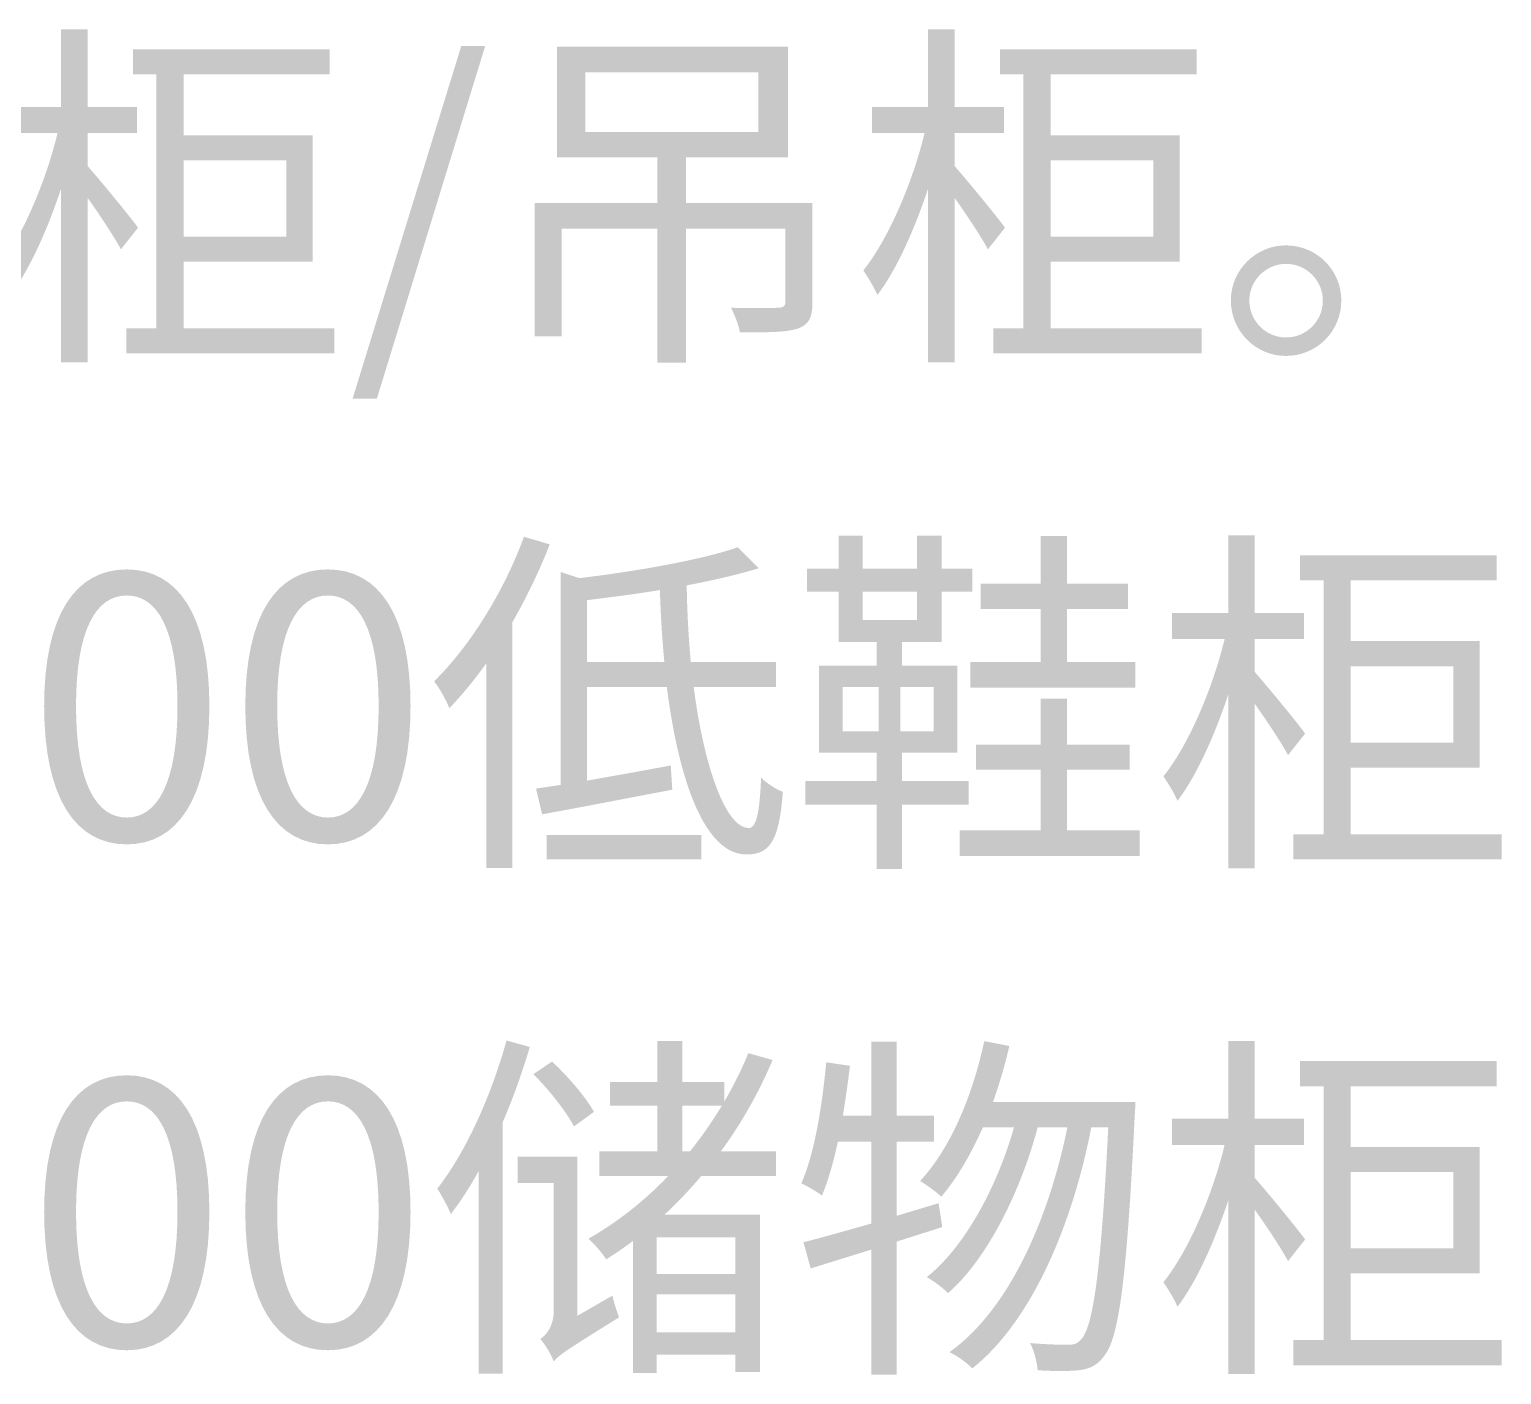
# Model space of a CAD drawing. Header units: millimetres. Extents: x -4600 to 229000, y -4300 to 19460.
# Drawn here: x 100995 to 102159, y 10972 to 12036 of the extents above; entities that cross this region are included whole.
import ezdxf

# ---------------------------------------------------------------- set-up
doc = ezdxf.new("R2010")
doc.units = ezdxf.units.MM
doc.header["$LTSCALE"] = 100
doc.layers.add('A-NOTE', color=7, linetype='Continuous', lineweight=18)

# ---------------------------------------------------------------- blocks, each defined once
blk = doc.blocks.new('A03_SHEET')
at = {"layer": 'A-NOTE'}
h = blk.add_hatch(color=256, dxfattribs=at)
edge = h.paths.add_edge_path()
edge.add_line((21020.2, 12035.7), (21020.2, 11974.3))
edge.add_line((21020.2, 11974.3), (20975.8, 11974.3))
edge.add_line((20975.8, 11974.3), (20975.8, 11953.7))
edge.add_line((20975.8, 11953.7), (21017.4, 11953.7))
edge.add_spline(control_points=[(21017.4, 11953.7), (21007.9, 11914.2), (20988.4, 11869.2), (20969, 11845.1)], knot_values=[0, 0, 0, 0, 1, 1, 1, 1], degree=3, periodic=0)
edge.add_spline(control_points=[(20969, 11845.1), (20972.4, 11840), (20977.8, 11831.4), (20980.1, 11825.7)], knot_values=[0, 0, 0, 0, 1, 1, 1, 1], degree=3, periodic=0)
edge.add_spline(control_points=[(20980.1, 11825.7), (20995, 11845.1), (21009.4, 11877.2), (21020.2, 11909.9)], knot_values=[0, 0, 0, 0, 1, 1, 1, 1], degree=3, periodic=0)
edge.add_line((21020.2, 11909.9), (21020.2, 11772.4))
edge.add_line((21020.2, 11772.4), (21041.2, 11772.4))
edge.add_line((21041.2, 11772.4), (21041.2, 11902.4))
edge.add_spline(control_points=[(21041.2, 11902.4), (21051.2, 11888.4), (21062.6, 11870.9), (21067.5, 11861.8)], knot_values=[0, 0, 0, 0, 1, 1, 1, 1], degree=3, periodic=0)
edge.add_line((21067.5, 11861.8), (21081, 11878.9))
edge.add_spline(control_points=[(21081, 11878.9), (21075.3, 11887), (21050.3, 11917.3), (21041.2, 11927.6)], knot_values=[0, 0, 0, 0, 1, 1, 1, 1], degree=3, periodic=0)
edge.add_line((21041.2, 11927.6), (21041.2, 11953.7))
edge.add_line((21041.2, 11953.7), (21080.1, 11953.7))
edge.add_line((21080.1, 11953.7), (21080.1, 11974.3))
edge.add_line((21080.1, 11974.3), (21041.2, 11974.3))
edge.add_line((21041.2, 11974.3), (21041.2, 12035.7))
edge.add_line((21041.2, 12035.7), (21020.2, 12035.7))
h = blk.add_hatch(color=256, dxfattribs=at)
edge = h.paths.add_edge_path()
edge.add_line((21705.5, 12035.7), (21705.5, 11974.3))
edge.add_line((21705.5, 11974.3), (21661.1, 11974.3))
edge.add_line((21661.1, 11974.3), (21661.1, 11953.7))
edge.add_line((21661.1, 11953.7), (21702.7, 11953.7))
edge.add_spline(control_points=[(21702.7, 11953.7), (21693.2, 11914.2), (21673.7, 11869.2), (21654.3, 11845.1)], knot_values=[0, 0, 0, 0, 1, 1, 1, 1], degree=3, periodic=0)
edge.add_spline(control_points=[(21654.3, 11845.1), (21657.7, 11840), (21663.1, 11831.4), (21665.4, 11825.7)], knot_values=[0, 0, 0, 0, 1, 1, 1, 1], degree=3, periodic=0)
edge.add_spline(control_points=[(21665.4, 11825.7), (21680.3, 11845.1), (21694.7, 11877.2), (21705.5, 11909.9)], knot_values=[0, 0, 0, 0, 1, 1, 1, 1], degree=3, periodic=0)
edge.add_line((21705.5, 11909.9), (21705.5, 11772.4))
edge.add_line((21705.5, 11772.4), (21726.5, 11772.4))
edge.add_line((21726.5, 11772.4), (21726.5, 11902.4))
edge.add_spline(control_points=[(21726.5, 11902.4), (21736.5, 11888.4), (21747.9, 11870.9), (21752.8, 11861.8)], knot_values=[0, 0, 0, 0, 1, 1, 1, 1], degree=3, periodic=0)
edge.add_line((21752.8, 11861.8), (21766.3, 11878.9))
edge.add_spline(control_points=[(21766.3, 11878.9), (21760.5, 11887), (21735.6, 11917.3), (21726.5, 11927.6)], knot_values=[0, 0, 0, 0, 1, 1, 1, 1], degree=3, periodic=0)
edge.add_line((21726.5, 11927.6), (21726.5, 11953.7))
edge.add_line((21726.5, 11953.7), (21765.4, 11953.7))
edge.add_line((21765.4, 11953.7), (21765.4, 11974.3))
edge.add_line((21765.4, 11974.3), (21726.5, 11974.3))
edge.add_line((21726.5, 11974.3), (21726.5, 12035.7))
edge.add_line((21726.5, 12035.7), (21705.5, 12035.7))
for points in [[(21250.6, 11743.7), (21269.8, 11743.7), (21355.4, 12022.5), (21336.5, 12022.5), (21250.6, 11743.7)], [(21794.4, 11635.1), (21794.4, 11597.3), (21747.1, 11597.3), (21747.1, 11577.5), (21794.4, 11577.5), (21794.4, 11535.4), (21738.8, 11535.4), (21738.8, 11515.3), (21869.4, 11515.3), (21869.4, 11535.4), (21815.3, 11535.4), (21815.3, 11577.5), (21863.4, 11577.5), (21863.4, 11597.3), (21815.3, 11597.3), (21815.3, 11635.1), (21794.4, 11635.1)], [(21794.4, 11506.4), (21794.4, 11470.1), (21743.4, 11470.1), (21743.4, 11450.3), (21794.4, 11450.3), (21794.4, 11402.4), (21730.5, 11402.4), (21730.5, 11382.1), (21872.6, 11382.1), (21872.6, 11402.4), (21815.3, 11402.4), (21815.3, 11450.3), (21864.8, 11450.3), (21864.8, 11470.1), (21815.3, 11470.1), (21815.3, 11506.4), (21794.4, 11506.4)]]:
    blk.add_hatch(color=256, dxfattribs=at).paths.add_polyline_path(points)
h = blk.add_hatch(color=256, dxfattribs=at)
edge = h.paths.add_edge_path()
edge.add_line((21394.4, 11898.4), (21394.4, 11793))
edge.add_line((21394.4, 11793), (21415.9, 11793))
edge.add_line((21415.9, 11793), (21415.9, 11878.1))
edge.add_line((21415.9, 11878.1), (21491.5, 11878.1))
edge.add_line((21491.5, 11878.1), (21491.5, 11772.1))
edge.add_line((21491.5, 11772.1), (21514.2, 11772.1))
edge.add_line((21514.2, 11772.1), (21514.2, 11878.1))
edge.add_line((21514.2, 11878.1), (21592.7, 11878.1))
edge.add_line((21592.7, 11878.1), (21592.7, 11820.2))
edge.add_spline(control_points=[(21592.7, 11820.2), (21592.7, 11816.8), (21591.2, 11815.6), (21586.6, 11815.6)], knot_values=[0, 0, 0, 0, 1, 1, 1, 1], degree=3, periodic=0)
edge.add_spline(control_points=[(21586.6, 11815.6), (21582.3, 11815.3), (21566.6, 11815.1), (21549.7, 11815.6)], knot_values=[0, 0, 0, 0, 1, 1, 1, 1], degree=3, periodic=0)
edge.add_spline(control_points=[(21549.7, 11815.6), (21552.6, 11809.9), (21555.7, 11802.2), (21556.8, 11796.1)], knot_values=[0, 0, 0, 0, 1, 1, 1, 1], degree=3, periodic=0)
edge.add_spline(control_points=[(21556.8, 11796.1), (21579.5, 11796.1), (21593.8, 11796.1), (21603, 11799.3)], knot_values=[0, 0, 0, 0, 1, 1, 1, 1], degree=3, periodic=0)
edge.add_spline(control_points=[(21603, 11799.3), (21611.9, 11802.7), (21614.1, 11808.8), (21614.1, 11819.9)], knot_values=[0, 0, 0, 0, 1, 1, 1, 1], degree=3, periodic=0)
edge.add_line((21614.1, 11819.9), (21614.1, 11898.4))
edge.add_line((21614.1, 11898.4), (21514.2, 11898.4))
edge.add_line((21514.2, 11898.4), (21514.2, 11934.5))
edge.add_line((21514.2, 11934.5), (21594.7, 11934.5))
edge.add_line((21594.7, 11934.5), (21594.7, 12021.9))
edge.add_line((21594.7, 12021.9), (21412.2, 12021.9))
edge.add_line((21412.2, 12021.9), (21412.2, 11934.5))
edge.add_line((21412.2, 11934.5), (21491.5, 11934.5))
edge.add_line((21491.5, 11934.5), (21491.5, 11898.4))
edge.add_line((21491.5, 11898.4), (21394.4, 11898.4))
h.paths.add_polyline_path([(21434.5, 12001.8), (21571.2, 12001.8), (21571.2, 11954.6), (21434.5, 11954.6), (21434.5, 12001.8)], flags=0)
h = blk.add_hatch(color=256, dxfattribs=at)
h.paths.add_polyline_path([(21071.8, 11799.3), (21071.8, 11779.5), (21236.3, 11779.5), (21236.3, 11799.3), (21117.1, 11799.3), (21117.1, 11852), (21219.1, 11852), (21219.1, 11952), (21117.1, 11952), (21117.1, 12000.1), (21232.5, 12000.1), (21232.5, 12019.9), (21077, 12019.9), (21077, 12000.1), (21095.6, 12000.1), (21095.6, 11799.3), (21071.8, 11799.3)])
h.paths.add_polyline_path([(21117.1, 11932.2), (21198.2, 11932.2), (21198.2, 11871.8), (21117.1, 11871.8), (21117.1, 11932.2)], flags=0)
h = blk.add_hatch(color=256, dxfattribs=at)
h.paths.add_polyline_path([(21757.1, 11799.3), (21757.1, 11779.5), (21921.6, 11779.5), (21921.6, 11799.3), (21802.4, 11799.3), (21802.4, 11852), (21904.4, 11852), (21904.4, 11952), (21802.4, 11952), (21802.4, 12000.1), (21917.8, 12000.1), (21917.8, 12019.9), (21762.3, 12019.9), (21762.3, 12000.1), (21780.9, 12000.1), (21780.9, 11799.3), (21757.1, 11799.3)])
h.paths.add_polyline_path([(21802.4, 11932.2), (21883.5, 11932.2), (21883.5, 11871.8), (21802.4, 11871.8), (21802.4, 11932.2)], flags=0)
h = blk.add_hatch(color=256, dxfattribs=at)
edge = h.paths.add_edge_path()
edge.add_spline(control_points=[(21988.3, 11864.9), (21964.5, 11864.9), (21944.8, 11845.4), (21944.8, 11821.4), (21944.8, 11797), (21964.5, 11777.5), (21988.3, 11777.5), (22012.7, 11777.5), (22032.1, 11797), (22032.1, 11821.4), (22032.1, 11845.4), (22012.7, 11864.9), (21988.3, 11864.9)], knot_values=[0, 0, 0, 0, 1, 1, 1, 2, 2, 2, 3, 3, 3, 4, 4, 4, 4], degree=3, periodic=0)
edge = h.paths.add_edge_path(flags=0)
edge.add_spline(control_points=[(21988.3, 11792.1), (21972.6, 11792.1), (21959.4, 11805), (21959.4, 11821.4), (21959.4, 11837.1), (21972.6, 11850.3), (21988.3, 11850.3), (22004.6, 11850.3), (22017.5, 11837.1), (22017.5, 11821.4), (22017.5, 11805), (22004.6, 11792.1), (21988.3, 11792.1)], knot_values=[0, 0, 0, 0, 1, 1, 1, 2, 2, 2, 3, 3, 3, 4, 4, 4, 4], degree=3, periodic=0)
h = blk.add_hatch(color=256, dxfattribs=at)
edge = h.paths.add_edge_path()
edge.add_spline(control_points=[(21386.1, 11634.5), (21370.1, 11591), (21343.4, 11548), (21315, 11520.2)], knot_values=[0, 0, 0, 0, 1, 1, 1, 1], degree=3, periodic=0)
edge.add_spline(control_points=[(21315, 11520.2), (21319.1, 11515.3), (21325.1, 11504.2), (21327.1, 11499)], knot_values=[0, 0, 0, 0, 1, 1, 1, 1], degree=3, periodic=0)
edge.add_spline(control_points=[(21327.1, 11499), (21337.1, 11509.3), (21346.8, 11521.3), (21356.3, 11534.5)], knot_values=[0, 0, 0, 0, 1, 1, 1, 1], degree=3, periodic=0)
edge.add_line((21356.3, 11534.5), (21356.3, 11372.7))
edge.add_line((21356.3, 11372.7), (21376.9, 11372.7))
edge.add_line((21376.9, 11372.7), (21376.9, 11566.9))
edge.add_spline(control_points=[(21376.9, 11566.9), (21388.1, 11586.7), (21398.4, 11607.6), (21406.4, 11628.5)], knot_values=[0, 0, 0, 0, 1, 1, 1, 1], degree=3, periodic=0)
edge.add_line((21406.4, 11628.5), (21386.1, 11634.5))
h = blk.add_hatch(color=256, dxfattribs=at)
edge = h.paths.add_edge_path()
edge.add_line((21395.6, 11435.4), (21400.4, 11415.1))
edge.add_spline(control_points=[(21400.4, 11415.1), (21429.1, 11420.2), (21467.2, 11427.7), (21503.3, 11434.5)], knot_values=[0, 0, 0, 0, 1, 1, 1, 1], degree=3, periodic=0)
edge.add_line((21503.3, 11434.5), (21502.1, 11453.7))
edge.add_spline(control_points=[(21502.1, 11453.7), (21479.5, 11449.4), (21456.6, 11445.4), (21435.9, 11441.7)], knot_values=[0, 0, 0, 0, 1, 1, 1, 1], degree=3, periodic=0)
edge.add_line((21435.9, 11441.7), (21435.9, 11515.6))
edge.add_line((21435.9, 11515.6), (21499, 11515.6))
edge.add_spline(control_points=[(21499, 11515.6), (21508.7, 11439.4), (21529.6, 11383.3), (21562, 11383.3), (21580.3, 11383.3), (21587.8, 11393.9), (21590.7, 11432.8)], knot_values=[0, 0, 0, 0, 1, 1, 1, 2, 2, 2, 2], degree=3, periodic=0)
edge.add_spline(control_points=[(21590.7, 11432.8), (21585.5, 11434.8), (21578, 11439.4), (21573.5, 11444)], knot_values=[0, 0, 0, 0, 1, 1, 1, 1], degree=3, periodic=0)
edge.add_spline(control_points=[(21573.5, 11444), (21572.3, 11415.9), (21569.7, 11404.2), (21563.7, 11404.2), (21546.2, 11404.2), (21528.8, 11449.7), (21520.2, 11515.6)], knot_values=[0, 0, 0, 0, 1, 1, 1, 2, 2, 2, 2], degree=3, periodic=0)
edge.add_line((21520.2, 11515.6), (21585.2, 11515.6))
edge.add_line((21585.2, 11515.6), (21585.2, 11535.4))
edge.add_line((21585.2, 11535.4), (21517.9, 11535.4))
edge.add_spline(control_points=[(21517.9, 11535.4), (21516.2, 11554.6), (21515, 11574.9), (21514.7, 11596.1)], knot_values=[0, 0, 0, 0, 1, 1, 1, 1], degree=3, periodic=0)
edge.add_spline(control_points=[(21514.7, 11596.1), (21535.9, 11600.1), (21555.4, 11604.7), (21571.7, 11609.6)], knot_values=[0, 0, 0, 0, 1, 1, 1, 1], degree=3, periodic=0)
edge.add_line((21571.7, 11609.6), (21555.1, 11626.2))
edge.add_spline(control_points=[(21555.1, 11626.2), (21526.2, 11616.2), (21475.5, 11607.3), (21429.9, 11601.8)], knot_values=[0, 0, 0, 0, 1, 1, 1, 1], degree=3, periodic=0)
edge.add_line((21429.9, 11601.8), (21415, 11606.7))
edge.add_line((21415, 11606.7), (21415, 11438.3))
edge.add_line((21415, 11438.3), (21395.6, 11435.4))
edge = h.paths.add_edge_path(flags=0)
edge.add_spline(control_points=[(21435.9, 11584.4), (21454.6, 11586.7), (21474.3, 11589.2), (21493.5, 11592.4)], knot_values=[0, 0, 0, 0, 1, 1, 1, 1], degree=3, periodic=0)
edge.add_spline(control_points=[(21493.5, 11592.4), (21494.1, 11572.9), (21495.3, 11553.7), (21497, 11535.4)], knot_values=[0, 0, 0, 0, 1, 1, 1, 1], degree=3, periodic=0)
edge.add_line((21497, 11535.4), (21435.9, 11535.4))
edge.add_line((21435.9, 11535.4), (21435.9, 11584.4))
h.paths.add_polyline_path([(21404.1, 11398.7), (21404.1, 11379.5), (21526.2, 11379.5), (21526.2, 11398.7), (21404.1, 11398.7)], flags=0)
h = blk.add_hatch(color=256, dxfattribs=at)
h.paths.add_polyline_path([(21619.3, 11532.5), (21619.3, 11463.8), (21664.9, 11463.8), (21664.9, 11441.4), (21608.4, 11441.4), (21608.4, 11422.8), (21664.9, 11422.8), (21664.9, 11371.8), (21684.9, 11371.8), (21684.9, 11422.8), (21737.6, 11422.8), (21737.6, 11441.4), (21684.9, 11441.4), (21684.9, 11463.8), (21728.5, 11463.8), (21728.5, 11532.5), (21684.9, 11532.5), (21684.9, 11551.4), (21716.1, 11551.4), (21716.1, 11591.2), (21740.5, 11591.2), (21740.5, 11609.3), (21716.1, 11609.3), (21716.1, 11635.4), (21696.7, 11635.4), (21696.7, 11609.3), (21653.7, 11609.3), (21653.7, 11635.4), (21634.8, 11635.4), (21634.8, 11609.3), (21609.8, 11609.3), (21609.8, 11591.2), (21634.8, 11591.2), (21634.8, 11551.4), (21664.9, 11551.4), (21664.9, 11532.5), (21619.3, 11532.5)])
h.paths.add_polyline_path([(21637.9, 11515.6), (21666.3, 11515.6), (21666.3, 11480.7), (21637.9, 11480.7), (21637.9, 11515.6)], flags=0)
h.paths.add_polyline_path([(21696.7, 11591.2), (21696.7, 11568.6), (21653.7, 11568.6), (21653.7, 11591.2), (21696.7, 11591.2)], flags=0)
h.paths.add_polyline_path([(21683.5, 11515.6), (21709.8, 11515.6), (21709.8, 11480.7), (21683.5, 11480.7), (21683.5, 11515.6)], flags=0)
h = blk.add_hatch(color=256, dxfattribs=at)
edge = h.paths.add_edge_path()
edge.add_line((21942.8, 11635.7), (21942.8, 11574.3))
edge.add_line((21942.8, 11574.3), (21898.3, 11574.3))
edge.add_line((21898.3, 11574.3), (21898.3, 11553.7))
edge.add_line((21898.3, 11553.7), (21939.9, 11553.7))
edge.add_spline(control_points=[(21939.9, 11553.7), (21930.4, 11514.2), (21911, 11469.2), (21891.5, 11445.1)], knot_values=[0, 0, 0, 0, 1, 1, 1, 1], degree=3, periodic=0)
edge.add_spline(control_points=[(21891.5, 11445.1), (21894.9, 11440), (21900.4, 11431.4), (21902.6, 11425.7)], knot_values=[0, 0, 0, 0, 1, 1, 1, 1], degree=3, periodic=0)
edge.add_spline(control_points=[(21902.6, 11425.7), (21917.5, 11445.1), (21931.9, 11477.2), (21942.8, 11509.9)], knot_values=[0, 0, 0, 0, 1, 1, 1, 1], degree=3, periodic=0)
edge.add_line((21942.8, 11509.9), (21942.8, 11372.4))
edge.add_line((21942.8, 11372.4), (21963.7, 11372.4))
edge.add_line((21963.7, 11372.4), (21963.7, 11502.4))
edge.add_spline(control_points=[(21963.7, 11502.4), (21973.7, 11488.4), (21985.2, 11470.9), (21990, 11461.8)], knot_values=[0, 0, 0, 0, 1, 1, 1, 1], degree=3, periodic=0)
edge.add_line((21990, 11461.8), (22003.5, 11478.9))
edge.add_spline(control_points=[(22003.5, 11478.9), (21997.8, 11487), (21972.8, 11517.3), (21963.7, 11527.6)], knot_values=[0, 0, 0, 0, 1, 1, 1, 1], degree=3, periodic=0)
edge.add_line((21963.7, 11527.6), (21963.7, 11553.7))
edge.add_line((21963.7, 11553.7), (22002.6, 11553.7))
edge.add_line((22002.6, 11553.7), (22002.6, 11574.3))
edge.add_line((22002.6, 11574.3), (21963.7, 11574.3))
edge.add_line((21963.7, 11574.3), (21963.7, 11635.7))
edge.add_line((21963.7, 11635.7), (21942.8, 11635.7))
h = blk.add_hatch(color=256, dxfattribs=at)
h.paths.add_polyline_path([(21994.3, 11399.3), (21994.3, 11379.5), (22158.8, 11379.5), (22158.8, 11399.3), (22039.6, 11399.3), (22039.6, 11452), (22141.6, 11452), (22141.6, 11552), (22039.6, 11552), (22039.6, 11600.1), (22155, 11600.1), (22155, 11619.9), (21999.5, 11619.9), (21999.5, 11600.1), (22018.1, 11600.1), (22018.1, 11399.3), (21994.3, 11399.3)])
h.paths.add_polyline_path([(22039.6, 11532.2), (22120.7, 11532.2), (22120.7, 11471.8), (22039.6, 11471.8), (22039.6, 11532.2)], flags=0)
h = blk.add_hatch(color=256, dxfattribs=at)
edge = h.paths.add_edge_path()
edge.add_spline(control_points=[(21072.1, 11391.3), (21111.9, 11391.3), (21137.4, 11427.4), (21137.4, 11500.7), (21137.4, 11573.5), (21111.9, 11608.7), (21072.1, 11608.7), (21032, 11608.7), (21006.8, 11573.5), (21006.8, 11500.7), (21006.8, 11427.4), (21032, 11391.3), (21072.1, 11391.3)], knot_values=[0, 0, 0, 0, 1, 1, 1, 2, 2, 2, 3, 3, 3, 4, 4, 4, 4], degree=3, periodic=0)
edge = h.paths.add_edge_path(flags=0)
edge.add_spline(control_points=[(21072.1, 11412.5), (21048.3, 11412.5), (21032, 11439.1), (21032, 11500.7), (21032, 11562), (21048.3, 11588.1), (21072.1, 11588.1), (21095.9, 11588.1), (21112.2, 11562), (21112.2, 11500.7), (21112.2, 11439.1), (21095.9, 11412.5), (21072.1, 11412.5)], knot_values=[0, 0, 0, 0, 1, 1, 1, 2, 2, 2, 3, 3, 3, 4, 4, 4, 4], degree=3, periodic=0)
h = blk.add_hatch(color=256, dxfattribs=at)
edge = h.paths.add_edge_path()
edge.add_spline(control_points=[(21231.1, 11391.3), (21270.9, 11391.3), (21296.4, 11427.4), (21296.4, 11500.7), (21296.4, 11573.5), (21270.9, 11608.7), (21231.1, 11608.7), (21191, 11608.7), (21165.8, 11573.5), (21165.8, 11500.7), (21165.8, 11427.4), (21191, 11391.3), (21231.1, 11391.3)], knot_values=[0, 0, 0, 0, 1, 1, 1, 2, 2, 2, 3, 3, 3, 4, 4, 4, 4], degree=3, periodic=0)
edge = h.paths.add_edge_path(flags=0)
edge.add_spline(control_points=[(21231.1, 11412.5), (21207.3, 11412.5), (21191, 11439.1), (21191, 11500.7), (21191, 11562), (21207.3, 11588.1), (21231.1, 11588.1), (21254.9, 11588.1), (21271.2, 11562), (21271.2, 11500.7), (21271.2, 11439.1), (21254.9, 11412.5), (21231.1, 11412.5)], knot_values=[0, 0, 0, 0, 1, 1, 1, 2, 2, 2, 3, 3, 3, 4, 4, 4, 4], degree=3, periodic=0)
h = blk.add_hatch(color=256, dxfattribs=at)
edge = h.paths.add_edge_path()
edge.add_spline(control_points=[(21372.3, 11236.2), (21360, 11192.1), (21340.3, 11148.3), (21317.6, 11119.1)], knot_values=[0, 0, 0, 0, 1, 1, 1, 1], degree=3, periodic=0)
edge.add_spline(control_points=[(21317.6, 11119.1), (21320.8, 11114.2), (21326.5, 11103.6), (21328.2, 11099)], knot_values=[0, 0, 0, 0, 1, 1, 1, 1], degree=3, periodic=0)
edge.add_spline(control_points=[(21328.2, 11099), (21336, 11109), (21343.4, 11120.5), (21350.3, 11133.1)], knot_values=[0, 0, 0, 0, 1, 1, 1, 1], degree=3, periodic=0)
edge.add_line((21350.3, 11133.1), (21350.3, 10972.9))
edge.add_line((21350.3, 10972.9), (21369.2, 10972.9))
edge.add_line((21369.2, 10972.9), (21369.2, 11171.5))
edge.add_spline(control_points=[(21369.2, 11171.5), (21377.5, 11190.7), (21384.7, 11211), (21390.7, 11231.1)], knot_values=[0, 0, 0, 0, 1, 1, 1, 1], degree=3, periodic=0)
edge.add_line((21390.7, 11231.1), (21372.3, 11236.2))
h = blk.add_hatch(color=256, dxfattribs=at)
edge = h.paths.add_edge_path()
edge.add_line((21445.7, 11148.6), (21445.7, 11129.1))
edge.add_line((21445.7, 11129.1), (21500.1, 11129.1))
edge.add_spline(control_points=[(21500.1, 11129.1), (21481.2, 11109.3), (21460, 11092.7), (21437.1, 11079.5)], knot_values=[0, 0, 0, 0, 1, 1, 1, 1], degree=3, periodic=0)
edge.add_spline(control_points=[(21437.1, 11079.5), (21441.4, 11075.8), (21448.6, 11067.2), (21451.1, 11063.2)], knot_values=[0, 0, 0, 0, 1, 1, 1, 1], degree=3, periodic=0)
edge.add_spline(control_points=[(21451.1, 11063.2), (21458.3, 11067.8), (21465.5, 11072.6), (21472.3, 11077.8)], knot_values=[0, 0, 0, 0, 1, 1, 1, 1], degree=3, periodic=0)
edge.add_line((21472.3, 11077.8), (21472.3, 10973.2))
edge.add_line((21472.3, 10973.2), (21491, 10973.2))
edge.add_line((21491, 10973.2), (21491, 10987.8))
edge.add_line((21491, 10987.8), (21553.1, 10987.8))
edge.add_line((21553.1, 10987.8), (21553.1, 10974.1))
edge.add_line((21553.1, 10974.1), (21572.6, 10974.1))
edge.add_line((21572.6, 10974.1), (21572.6, 11098.4))
edge.add_line((21572.6, 11098.4), (21497, 11098.4))
edge.add_spline(control_points=[(21497, 11098.4), (21507.3, 11107.9), (21517, 11118.2), (21526.2, 11129.1)], knot_values=[0, 0, 0, 0, 1, 1, 1, 1], degree=3, periodic=0)
edge.add_line((21526.2, 11129.1), (21585.2, 11129.1))
edge.add_line((21585.2, 11129.1), (21585.2, 11148.6))
edge.add_line((21585.2, 11148.6), (21541.7, 11148.6))
edge.add_spline(control_points=[(21541.7, 11148.6), (21557.7, 11170.3), (21571.5, 11194.7), (21582.6, 11220.8)], knot_values=[0, 0, 0, 0, 1, 1, 1, 1], degree=3, periodic=0)
edge.add_line((21582.6, 11220.8), (21563.4, 11226.2))
edge.add_spline(control_points=[(21563.4, 11226.2), (21558, 11213), (21551.7, 11200.4), (21544.5, 11188.1)], knot_values=[0, 0, 0, 0, 1, 1, 1, 1], degree=3, periodic=0)
edge.add_line((21544.5, 11188.1), (21544.5, 11203.3))
edge.add_line((21544.5, 11203.3), (21511.3, 11203.3))
edge.add_line((21511.3, 11203.3), (21511.3, 11235.7))
edge.add_line((21511.3, 11235.7), (21491.5, 11235.7))
edge.add_line((21491.5, 11235.7), (21491.5, 11203.3))
edge.add_line((21491.5, 11203.3), (21454, 11203.3))
edge.add_line((21454, 11203.3), (21454, 11184.7))
edge.add_line((21454, 11184.7), (21491.5, 11184.7))
edge.add_line((21491.5, 11184.7), (21491.5, 11148.6))
edge.add_line((21491.5, 11148.6), (21445.7, 11148.6))
h.paths.add_polyline_path([(21491, 11035.4), (21553.1, 11035.4), (21553.1, 11005.6), (21491, 11005.6), (21491, 11035.4)], flags=0)
h.paths.add_polyline_path([(21491, 11051.7), (21491, 11080.7), (21553.1, 11080.7), (21553.1, 11051.7), (21491, 11051.7)], flags=0)
edge = h.paths.add_edge_path(flags=0)
edge.add_line((21511.3, 11184.7), (21542.5, 11184.7))
edge.add_spline(control_points=[(21542.5, 11184.7), (21534.8, 11172.1), (21526.5, 11160), (21517.3, 11148.6)], knot_values=[0, 0, 0, 0, 1, 1, 1, 1], degree=3, periodic=0)
edge.add_line((21517.3, 11148.6), (21511.3, 11148.6))
edge.add_line((21511.3, 11148.6), (21511.3, 11184.7))
h = blk.add_hatch(color=256, dxfattribs=at)
edge = h.paths.add_edge_path()
edge.add_spline(control_points=[(21625, 11219), (21621.6, 11183.8), (21615.9, 11147.4), (21605.3, 11123.3)], knot_values=[0, 0, 0, 0, 1, 1, 1, 1], degree=3, periodic=0)
edge.add_spline(control_points=[(21605.3, 11123.3), (21609.8, 11121.3), (21618.2, 11116.2), (21621.6, 11113.6)], knot_values=[0, 0, 0, 0, 1, 1, 1, 1], degree=3, periodic=0)
edge.add_spline(control_points=[(21621.6, 11113.6), (21626.5, 11125.4), (21630.8, 11140.3), (21634.2, 11156.3)], knot_values=[0, 0, 0, 0, 1, 1, 1, 1], degree=3, periodic=0)
edge.add_line((21634.2, 11156.3), (21660.6, 11156.3))
edge.add_line((21660.6, 11156.3), (21660.6, 11091.5))
edge.add_spline(control_points=[(21660.6, 11091.5), (21640.5, 11085.8), (21621.6, 11080.4), (21607, 11076.7)], knot_values=[0, 0, 0, 0, 1, 1, 1, 1], degree=3, periodic=0)
edge.add_line((21607, 11076.7), (21612.7, 11056))
edge.add_line((21612.7, 11056), (21660.6, 11070.9))
edge.add_line((21660.6, 11070.9), (21660.6, 10972.1))
edge.add_line((21660.6, 10972.1), (21680.6, 10972.1))
edge.add_line((21680.6, 10972.1), (21680.6, 11077.2))
edge.add_line((21680.6, 11077.2), (21716.7, 11088.7))
edge.add_line((21716.7, 11088.7), (21713.8, 11107.6))
edge.add_line((21713.8, 11107.6), (21680.6, 11097.6))
edge.add_line((21680.6, 11097.6), (21680.6, 11156.3))
edge.add_line((21680.6, 11156.3), (21710.1, 11156.3))
edge.add_line((21710.1, 11156.3), (21710.1, 11176.9))
edge.add_line((21710.1, 11176.9), (21680.6, 11176.9))
edge.add_line((21680.6, 11176.9), (21680.6, 11235.4))
edge.add_line((21680.6, 11235.4), (21660.6, 11235.4))
edge.add_line((21660.6, 11235.4), (21660.6, 11176.9))
edge.add_line((21660.6, 11176.9), (21638.2, 11176.9))
edge.add_spline(control_points=[(21638.2, 11176.9), (21640.2, 11189.8), (21642.2, 11203), (21643.7, 11216.2)], knot_values=[0, 0, 0, 0, 1, 1, 1, 1], degree=3, periodic=0)
edge.add_line((21643.7, 11216.2), (21625, 11219))
h = blk.add_hatch(color=256, dxfattribs=at)
edge = h.paths.add_edge_path()
edge.add_spline(control_points=[(21749.9, 11235.7), (21740.5, 11192.1), (21723.3, 11151.1), (21699.2, 11125.1)], knot_values=[0, 0, 0, 0, 1, 1, 1, 1], degree=3, periodic=0)
edge.add_spline(control_points=[(21699.2, 11125.1), (21704.1, 11122.2), (21712.4, 11116.2), (21715.9, 11112.7)], knot_values=[0, 0, 0, 0, 1, 1, 1, 1], degree=3, periodic=0)
edge.add_spline(control_points=[(21715.9, 11112.7), (21728.5, 11127.4), (21739.3, 11146.3), (21748.8, 11167.5)], knot_values=[0, 0, 0, 0, 1, 1, 1, 1], degree=3, periodic=0)
edge.add_line((21748.8, 11167.5), (21773.4, 11167.5))
edge.add_spline(control_points=[(21773.4, 11167.5), (21760.3, 11121.3), (21734.8, 11073.2), (21704.4, 11049.1)], knot_values=[0, 0, 0, 0, 1, 1, 1, 1], degree=3, periodic=0)
edge.add_spline(control_points=[(21704.4, 11049.1), (21710.1, 11046), (21717, 11040.8), (21721.3, 11036.5)], knot_values=[0, 0, 0, 0, 1, 1, 1, 1], degree=3, periodic=0)
edge.add_spline(control_points=[(21721.3, 11036.5), (21752.8, 11064), (21778.9, 11117.9), (21792.1, 11167.5)], knot_values=[0, 0, 0, 0, 1, 1, 1, 1], degree=3, periodic=0)
edge.add_line((21792.1, 11167.5), (21815.6, 11167.5))
edge.add_spline(control_points=[(21815.6, 11167.5), (21800.7, 11095), (21769.7, 11023.6), (21722.4, 10989.8)], knot_values=[0, 0, 0, 0, 1, 1, 1, 1], degree=3, periodic=0)
edge.add_spline(control_points=[(21722.4, 10989.8), (21728.5, 10987), (21736.2, 10981.2), (21740.5, 10977)], knot_values=[0, 0, 0, 0, 1, 1, 1, 1], degree=3, periodic=0)
edge.add_spline(control_points=[(21740.5, 10977), (21788, 11014.8), (21819.8, 11091.8), (21834.5, 11167.5)], knot_values=[0, 0, 0, 0, 1, 1, 1, 1], degree=3, periodic=0)
edge.add_line((21834.5, 11167.5), (21847.9, 11167.5))
edge.add_spline(control_points=[(21847.9, 11167.5), (21842.2, 11053.2), (21835.9, 11010.5), (21826.7, 11000.2)], knot_values=[0, 0, 0, 0, 1, 1, 1, 1], degree=3, periodic=0)
edge.add_spline(control_points=[(21826.7, 11000.2), (21823.6, 10996.4), (21820.7, 10995.6), (21815.8, 10995.6), (21810.4, 10995.6), (21798.9, 10995.9), (21786, 10997)], knot_values=[0, 0, 0, 0, 1, 1, 1, 2, 2, 2, 2], degree=3, periodic=0)
edge.add_spline(control_points=[(21786, 10997), (21789.5, 10991), (21791.5, 10981.8), (21792.1, 10975.5)], knot_values=[0, 0, 0, 0, 1, 1, 1, 1], degree=3, periodic=0)
edge.add_spline(control_points=[(21792.1, 10975.5), (21804.7, 10974.7), (21817, 10974.7), (21824.7, 10975.5)], knot_values=[0, 0, 0, 0, 1, 1, 1, 1], degree=3, periodic=0)
edge.add_spline(control_points=[(21824.7, 10975.5), (21833.3, 10976.7), (21839, 10979), (21844.8, 10987)], knot_values=[0, 0, 0, 0, 1, 1, 1, 1], degree=3, periodic=0)
edge.add_spline(control_points=[(21844.8, 10987), (21856.2, 11001), (21862.5, 11046), (21868.8, 11176.6)], knot_values=[0, 0, 0, 0, 1, 1, 1, 1], degree=3, periodic=0)
edge.add_spline(control_points=[(21868.8, 11176.6), (21869.1, 11179.5), (21869.4, 11187.5), (21869.4, 11187.5)], knot_values=[0, 0, 0, 0, 1, 1, 1, 1], degree=3, periodic=0)
edge.add_line((21869.4, 11187.5), (21756.8, 11187.5))
edge.add_spline(control_points=[(21756.8, 11187.5), (21761.7, 11201.6), (21766.3, 11216.7), (21769.7, 11231.9)], knot_values=[0, 0, 0, 0, 1, 1, 1, 1], degree=3, periodic=0)
edge.add_line((21769.7, 11231.9), (21749.9, 11235.7))
h = blk.add_hatch(color=256, dxfattribs=at)
edge = h.paths.add_edge_path()
edge.add_line((21942.8, 11235.7), (21942.8, 11174.3))
edge.add_line((21942.8, 11174.3), (21898.3, 11174.3))
edge.add_line((21898.3, 11174.3), (21898.3, 11153.7))
edge.add_line((21898.3, 11153.7), (21939.9, 11153.7))
edge.add_spline(control_points=[(21939.9, 11153.7), (21930.4, 11114.2), (21911, 11069.2), (21891.5, 11045.1)], knot_values=[0, 0, 0, 0, 1, 1, 1, 1], degree=3, periodic=0)
edge.add_spline(control_points=[(21891.5, 11045.1), (21894.9, 11040), (21900.4, 11031.4), (21902.6, 11025.7)], knot_values=[0, 0, 0, 0, 1, 1, 1, 1], degree=3, periodic=0)
edge.add_spline(control_points=[(21902.6, 11025.7), (21917.5, 11045.1), (21931.9, 11077.2), (21942.8, 11109.9)], knot_values=[0, 0, 0, 0, 1, 1, 1, 1], degree=3, periodic=0)
edge.add_line((21942.8, 11109.9), (21942.8, 10972.4))
edge.add_line((21942.8, 10972.4), (21963.7, 10972.4))
edge.add_line((21963.7, 10972.4), (21963.7, 11102.4))
edge.add_spline(control_points=[(21963.7, 11102.4), (21973.7, 11088.4), (21985.2, 11070.9), (21990, 11061.8)], knot_values=[0, 0, 0, 0, 1, 1, 1, 1], degree=3, periodic=0)
edge.add_line((21990, 11061.8), (22003.5, 11078.9))
edge.add_spline(control_points=[(22003.5, 11078.9), (21997.8, 11087), (21972.8, 11117.3), (21963.7, 11127.6)], knot_values=[0, 0, 0, 0, 1, 1, 1, 1], degree=3, periodic=0)
edge.add_line((21963.7, 11127.6), (21963.7, 11153.7))
edge.add_line((21963.7, 11153.7), (22002.6, 11153.7))
edge.add_line((22002.6, 11153.7), (22002.6, 11174.3))
edge.add_line((22002.6, 11174.3), (21963.7, 11174.3))
edge.add_line((21963.7, 11174.3), (21963.7, 11235.7))
edge.add_line((21963.7, 11235.7), (21942.8, 11235.7))
h = blk.add_hatch(color=256, dxfattribs=at)
edge = h.paths.add_edge_path()
edge.add_spline(control_points=[(21393.5, 11209.6), (21405.9, 11197.3), (21419.6, 11179.8), (21425.6, 11168.3)], knot_values=[0, 0, 0, 0, 1, 1, 1, 1], degree=3, periodic=0)
edge.add_line((21425.6, 11168.3), (21441.4, 11179.8))
edge.add_spline(control_points=[(21441.4, 11179.8), (21435.1, 11191.2), (21420.8, 11207.9), (21408.2, 11219.6)], knot_values=[0, 0, 0, 0, 1, 1, 1, 1], degree=3, periodic=0)
edge.add_line((21408.2, 11219.6), (21393.5, 11209.6))
h = blk.add_hatch(color=256, dxfattribs=at)
h.paths.add_polyline_path([(21994.3, 10999.3), (21994.3, 10979.5), (22158.8, 10979.5), (22158.8, 10999.3), (22039.6, 10999.3), (22039.6, 11052), (22141.6, 11052), (22141.6, 11152), (22039.6, 11152), (22039.6, 11200.1), (22155, 11200.1), (22155, 11219.9), (21999.5, 11219.9), (21999.5, 11200.1), (22018.1, 11200.1), (22018.1, 10999.3), (21994.3, 10999.3)])
h.paths.add_polyline_path([(22039.6, 11132.2), (22120.7, 11132.2), (22120.7, 11071.8), (22039.6, 11071.8), (22039.6, 11132.2)], flags=0)
h = blk.add_hatch(color=256, dxfattribs=at)
edge = h.paths.add_edge_path()
edge.add_spline(control_points=[(21072.1, 10991.3), (21111.9, 10991.3), (21137.4, 11027.4), (21137.4, 11100.7), (21137.4, 11173.5), (21111.9, 11208.7), (21072.1, 11208.7), (21032, 11208.7), (21006.8, 11173.5), (21006.8, 11100.7), (21006.8, 11027.4), (21032, 10991.3), (21072.1, 10991.3)], knot_values=[0, 0, 0, 0, 1, 1, 1, 2, 2, 2, 3, 3, 3, 4, 4, 4, 4], degree=3, periodic=0)
edge = h.paths.add_edge_path(flags=0)
edge.add_spline(control_points=[(21072.1, 11012.5), (21048.3, 11012.5), (21032, 11039.1), (21032, 11100.7), (21032, 11162), (21048.3, 11188.1), (21072.1, 11188.1), (21095.9, 11188.1), (21112.2, 11162), (21112.2, 11100.7), (21112.2, 11039.1), (21095.9, 11012.5), (21072.1, 11012.5)], knot_values=[0, 0, 0, 0, 1, 1, 1, 2, 2, 2, 3, 3, 3, 4, 4, 4, 4], degree=3, periodic=0)
h = blk.add_hatch(color=256, dxfattribs=at)
edge = h.paths.add_edge_path()
edge.add_spline(control_points=[(21231.1, 10991.3), (21270.9, 10991.3), (21296.4, 11027.4), (21296.4, 11100.7), (21296.4, 11173.5), (21270.9, 11208.7), (21231.1, 11208.7), (21191, 11208.7), (21165.8, 11173.5), (21165.8, 11100.7), (21165.8, 11027.4), (21191, 10991.3), (21231.1, 10991.3)], knot_values=[0, 0, 0, 0, 1, 1, 1, 2, 2, 2, 3, 3, 3, 4, 4, 4, 4], degree=3, periodic=0)
edge = h.paths.add_edge_path(flags=0)
edge.add_spline(control_points=[(21231.1, 11012.5), (21207.3, 11012.5), (21191, 11039.1), (21191, 11100.7), (21191, 11162), (21207.3, 11188.1), (21231.1, 11188.1), (21254.9, 11188.1), (21271.2, 11162), (21271.2, 11100.7), (21271.2, 11039.1), (21254.9, 11012.5), (21231.1, 11012.5)], knot_values=[0, 0, 0, 0, 1, 1, 1, 2, 2, 2, 3, 3, 3, 4, 4, 4, 4], degree=3, periodic=0)
h = blk.add_hatch(color=256, dxfattribs=at)
edge = h.paths.add_edge_path()
edge.add_spline(control_points=[(21409.6, 10982.4), (21413.6, 10987.6), (21420.8, 10992.1), (21461.2, 11017.3)], knot_values=[0, 0, 0, 0, 1, 1, 1, 1], degree=3, periodic=0)
edge.add_spline(control_points=[(21461.2, 11017.3), (21459.7, 11021.4), (21457.1, 11029.1), (21456, 11034.5)], knot_values=[0, 0, 0, 0, 1, 1, 1, 1], degree=3, periodic=0)
edge.add_line((21456, 11034.5), (21428.2, 11018.5))
edge.add_line((21428.2, 11018.5), (21428.2, 11144.3))
edge.add_line((21428.2, 11144.3), (21381.2, 11144.3))
edge.add_line((21381.2, 11144.3), (21381.2, 11123.6))
edge.add_line((21381.2, 11123.6), (21409.6, 11123.6))
edge.add_line((21409.6, 11123.6), (21409.6, 11022.2))
edge.add_spline(control_points=[(21409.6, 11022.2), (21409.6, 11010.2), (21403.3, 11003), (21399, 11000.2)], knot_values=[0, 0, 0, 0, 1, 1, 1, 1], degree=3, periodic=0)
edge.add_spline(control_points=[(21399, 11000.2), (21402.7, 10996.1), (21407.9, 10987.3), (21409.6, 10982.4)], knot_values=[0, 0, 0, 0, 1, 1, 1, 1], degree=3, periodic=0)

msp = doc.modelspace()

# ---------------------------------------------------------------- block references
msp.add_blockref('A03_SHEET', (80000, 0))

doc.saveas('drawing.dxf')
